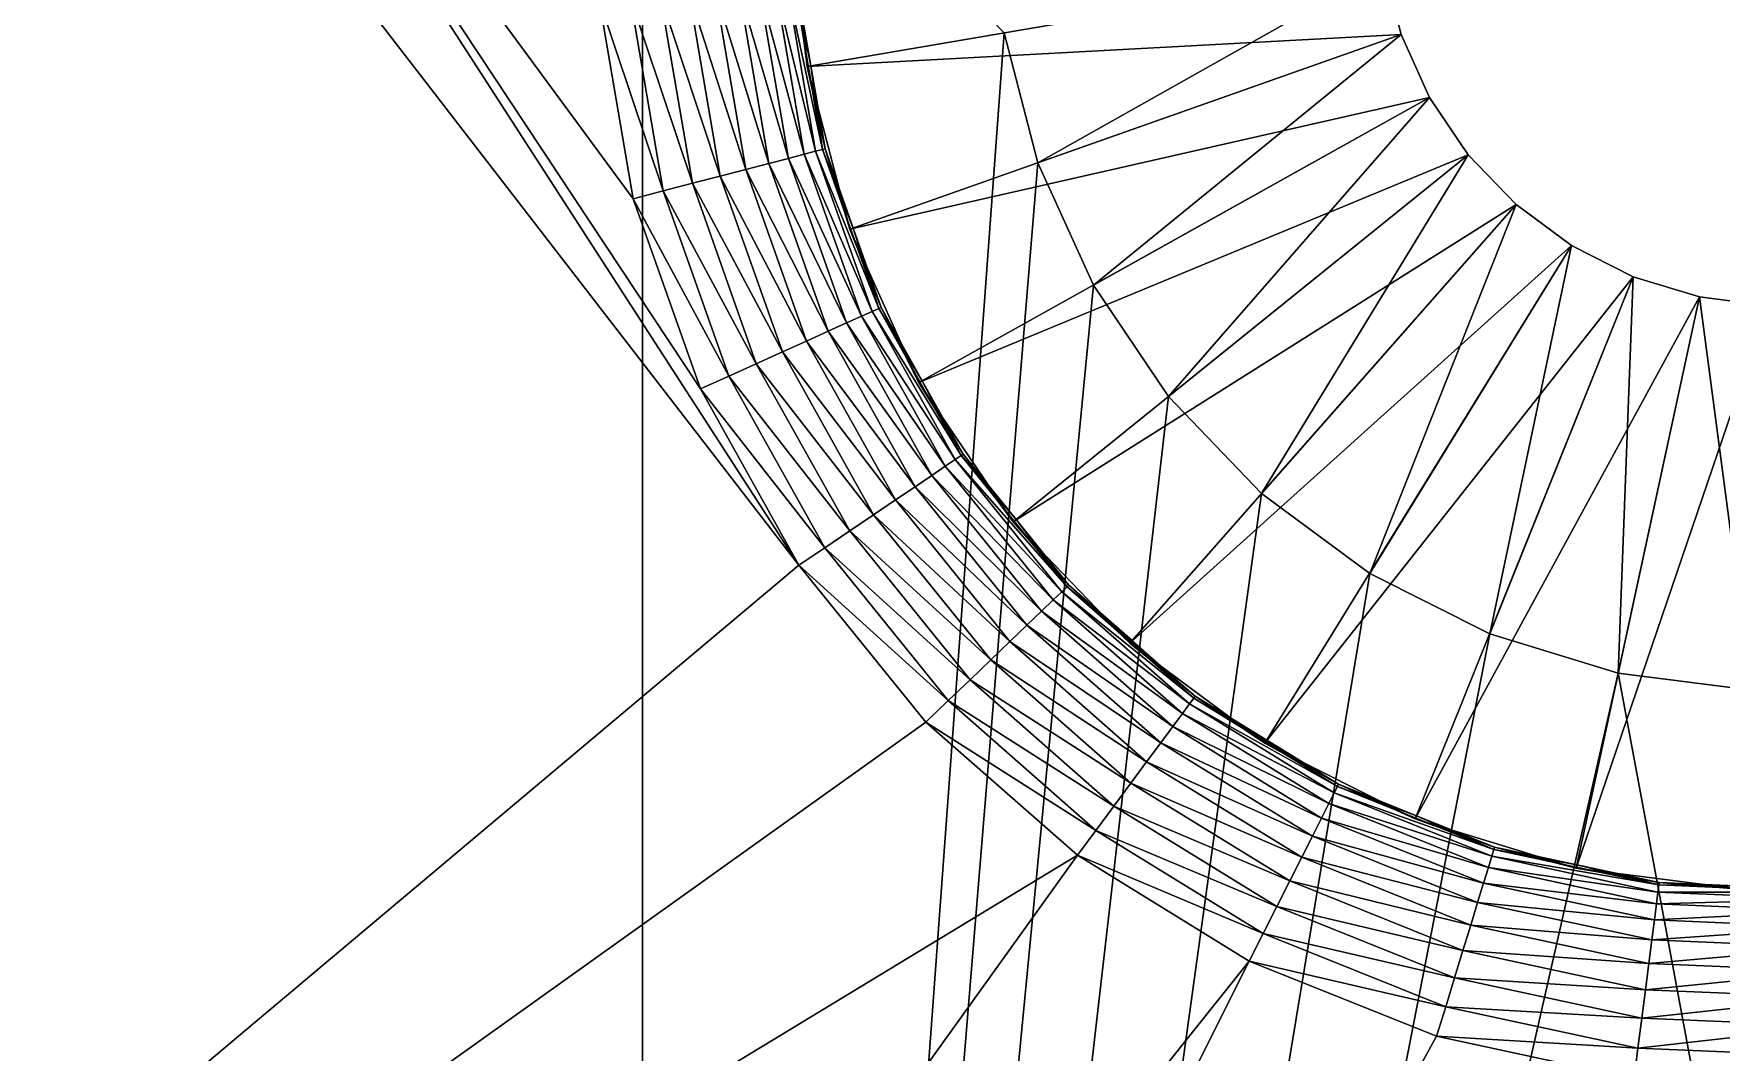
# Model space of a CAD drawing. Header units: millimetres. Extents: x 0 to 86.3, y 0 to 63.6.
# Drawn here: x 8.21 to 14.98, y 47.45 to 51.53 of the extents above; entities that cross this region are included whole.
import ezdxf

# ---------------------------------------------------------------- set-up
doc = ezdxf.new("R2010")
doc.units = ezdxf.units.MM
doc.layers.get('0').update_dxf_attribs({"color": 132, "linetype": 'CONTINUOUS'})

msp = doc.modelspace()

# ---------------------------------------------------------------- linework, layer by layer
at = {"invisible_edges": 16}
for points in [[(7.7464, 53.9779, 3.9624), (11.2806, 49.3996, 3.9624), (8.2805, 54.0463, 3.9624)], [(10.6167, 50.8684, 3.9624), (10.48, 51.6656, 3.9624), (8.2805, 54.0463, 3.9624)], [(8.2805, 54.0463, 3.9624), (11.2806, 49.3996, 3.9624), (10.8861, 50.1057, 3.9624)], [(8.2805, 54.0463, 3.9624), (10.8861, 50.1057, 3.9624), (10.6167, 50.8684, 3.9624)], [(7.7464, 53.9779, 3.9624), (3.4124, 42.7825, 3.9624), (11.2806, 49.3996, 3.9624)], [(2.9867, 53.0225), (10.6533, 53.0225), (10.6533, 31.75)], [(2.9867, 53.0225), (10.6533, 31.75), (2.9867, 31.75)], [(10.6533, 53.0225), (12.1023, 51.5334), (10.6533, 31.75)], [(13.6231, 51.7942, 6.35), (11.2565, 52.07, 6.35), (11.3137, 51.3982, 6.35)], [(11.3137, 51.3982, 6.35), (11.2565, 52.07, 6.35), (11.2708, 51.7329, 4.7562)], [(13.6231, 51.7942, 6.35), (11.3137, 51.3982, 6.35), (13.6929, 51.5263, 6.35)], [(13.6231, 51.7942, 2.2923), (12.238, 51.0123, 2.2923), (12.1023, 51.5334, 2.2923)], [(13.6929, 51.5263, 2.2923), (12.238, 51.0123, 2.2923), (13.6231, 51.7942, 2.2923)], [(13.6231, 51.7942, 2.2923), (13.6231, 51.7942, 6.35), (13.6929, 51.5263, 6.35)], [(13.6231, 51.7942, 2.2923), (13.6929, 51.5263, 6.35), (13.6929, 51.5263, 2.2923)], [(11.1198, 51.72, 4.2896), (11.0392, 51.7132, 4.1949), (11.2381, 51.0302, 4.2896)], [(11.1846, 51.7256, 4.3958), (11.1198, 51.72, 4.2896), (11.3011, 51.0466, 4.3958)], [(11.3011, 51.0466, 4.3958), (11.1198, 51.72, 4.2896), (11.2381, 51.0302, 4.2896)], [(11.2321, 51.7296, 4.5109), (11.1846, 51.7256, 4.3958), (11.3472, 51.0586, 4.5109)], [(11.3472, 51.0586, 4.5109), (11.1846, 51.7256, 4.3958), (11.3011, 51.0466, 4.3958)], [(11.2611, 51.7321, 4.632), (11.2321, 51.7296, 4.5109), (11.3753, 51.0659, 4.632)], [(11.3753, 51.0659, 4.632), (11.2321, 51.7296, 4.5109), (11.3472, 51.0586, 4.5109)], [(11.3278, 51.4006, 4.7562), (11.2708, 51.7329, 4.7562), (11.2611, 51.7321, 4.632)], [(11.3753, 51.0659, 4.632), (11.3278, 51.4006, 4.7562), (11.2611, 51.7321, 4.632)], [(11.2708, 51.7329, 4.7562), (11.3278, 51.4006, 4.7562), (11.3137, 51.3982, 6.35)], [(10.6037, 51.6761, 3.9722), (10.48, 51.6656, 3.9624), (10.7368, 50.8996, 3.9722)], [(10.7368, 50.8996, 3.9722), (10.48, 51.6656, 3.9624), (10.6167, 50.8684, 3.9624)], [(10.7244, 51.6864, 4.0013), (10.6037, 51.6761, 3.9722), (10.854, 50.9302, 4.0013)], [(10.854, 50.9302, 4.0013), (10.6037, 51.6761, 3.9722), (10.7368, 50.8996, 3.9722)], [(10.839, 51.6961, 4.0489), (10.7244, 51.6864, 4.0013), (10.9654, 50.9592, 4.0489)], [(10.9654, 50.9592, 4.0489), (10.7244, 51.6864, 4.0013), (10.854, 50.9302, 4.0013)], [(10.9448, 51.7051, 4.114), (10.839, 51.6961, 4.0489), (11.0682, 50.9859, 4.114)], [(11.0682, 50.9859, 4.114), (10.839, 51.6961, 4.0489), (10.9654, 50.9592, 4.0489)], [(11.0392, 51.7132, 4.1949), (10.9448, 51.7051, 4.114), (11.1598, 51.0098, 4.1949)], [(11.1598, 51.0098, 4.1949), (10.9448, 51.7051, 4.114), (11.0682, 50.9859, 4.114)], [(11.2381, 51.0302, 4.2896), (11.0392, 51.7132, 4.1949), (11.1598, 51.0098, 4.1949)], [(10.6533, 31.75), (12.1023, 51.5334), (12.238, 51.0123)], [(13.6929, 51.5263, 6.35), (11.3137, 51.3982, 6.35), (11.4836, 50.7457, 6.35)], [(13.6929, 51.5263, 6.35), (11.4836, 50.7457, 6.35), (13.8069, 51.2741, 6.35)], [(12.238, 51.0123, 2.2923), (12.238, 51.0123), (12.1023, 51.5334)], [(12.238, 51.0123, 2.2923), (12.1023, 51.5334), (12.1023, 51.5334, 2.2923)], [(13.6929, 51.5263, 2.2923), (12.4598, 50.5216, 2.2923), (12.238, 51.0123, 2.2923)], [(13.8069, 51.2741, 2.2923), (12.4598, 50.5216, 2.2923), (13.6929, 51.5263, 2.2923)], [(13.6929, 51.5263, 2.2923), (13.6929, 51.5263, 6.35), (13.8069, 51.2741, 6.35)], [(13.6929, 51.5263, 2.2923), (13.8069, 51.2741, 6.35), (13.8069, 51.2741, 2.2923)], [(11.3137, 51.3982, 6.35), (11.3278, 51.4006, 4.7562), (11.3848, 51.0684, 4.7562)], [(11.3137, 51.3982, 6.35), (11.3848, 51.0684, 4.7562), (11.4836, 50.7457, 6.35)], [(11.3753, 51.0659, 4.632), (11.3848, 51.0684, 4.7562), (11.3278, 51.4006, 4.7562)], [(13.8069, 51.2741, 6.35), (11.4836, 50.7457, 6.35), (11.7613, 50.1314, 6.35)], [(13.8069, 51.2741, 6.35), (11.7613, 50.1314, 6.35), (13.9619, 51.0448, 6.35)], [(13.8069, 51.2741, 2.2923), (12.7614, 50.0754, 2.2923), (12.4598, 50.5216, 2.2923)], [(13.9619, 51.0448, 2.2923), (12.7614, 50.0754, 2.2923), (13.8069, 51.2741, 2.2923)], [(13.8069, 51.2741, 2.2923), (13.8069, 51.2741, 6.35), (13.9619, 51.0448, 6.35)], [(13.8069, 51.2741, 2.2923), (13.9619, 51.0448, 6.35), (13.9619, 51.0448, 2.2923)], [(11.3011, 51.0466, 4.3958), (11.2381, 51.0302, 4.2896), (11.5306, 50.397, 4.3958)], [(11.3472, 51.0586, 4.5109), (11.3011, 51.0466, 4.3958), (11.574, 50.4166, 4.5109)], [(11.574, 50.4166, 4.5109), (11.3011, 51.0466, 4.3958), (11.5306, 50.397, 4.3958)], [(11.3753, 51.0659, 4.632), (11.3472, 51.0586, 4.5109), (11.6005, 50.4286, 4.632)], [(11.6005, 50.4286, 4.632), (11.3472, 51.0586, 4.5109), (11.574, 50.4166, 4.5109)], [(11.4971, 50.7505, 4.7562), (11.3848, 51.0684, 4.7562), (11.3753, 51.0659, 4.632)], [(11.6005, 50.4286, 4.632), (11.4971, 50.7505, 4.7562), (11.3753, 51.0659, 4.632)], [(11.3848, 51.0684, 4.7562), (11.4971, 50.7505, 4.7562), (11.4836, 50.7457, 6.35)], [(13.9619, 51.0448, 6.35), (11.7613, 50.1314, 6.35), (12.1389, 49.5728, 6.35)], [(13.9619, 51.0448, 6.35), (12.1389, 49.5728, 6.35), (14.1534, 50.8449, 6.35)], [(13.9619, 51.0448, 2.2923), (13.134, 49.6866, 2.2923), (12.7614, 50.0754, 2.2923)], [(14.1534, 50.8449, 2.2923), (13.134, 49.6866, 2.2923), (13.9619, 51.0448, 2.2923)], [(13.9619, 51.0448, 2.2923), (13.9619, 51.0448, 6.35), (14.1534, 50.8449, 6.35)], [(13.9619, 51.0448, 2.2923), (14.1534, 50.8449, 6.35), (14.1534, 50.8449, 2.2923)], [(10.6533, 31.75), (12.238, 51.0123), (12.4598, 50.5216)], [(11.0682, 50.9859, 4.114), (10.9654, 50.9592, 4.0489), (11.3113, 50.2979, 4.114)], [(11.1598, 51.0098, 4.1949), (11.0682, 50.9859, 4.114), (11.3976, 50.3369, 4.1949)], [(11.3976, 50.3369, 4.1949), (11.0682, 50.9859, 4.114), (11.3113, 50.2979, 4.114)], [(11.2381, 51.0302, 4.2896), (11.1598, 51.0098, 4.1949), (11.4713, 50.3702, 4.2896)], [(11.4713, 50.3702, 4.2896), (11.1598, 51.0098, 4.1949), (11.3976, 50.3369, 4.1949)], [(11.5306, 50.397, 4.3958), (11.2381, 51.0302, 4.2896), (11.4713, 50.3702, 4.2896)], [(12.4598, 50.5216, 2.2923), (12.4598, 50.5216), (12.238, 51.0123)], [(12.4598, 50.5216, 2.2923), (12.238, 51.0123), (12.238, 51.0123, 2.2923)], [(10.854, 50.9302, 4.0013), (10.7368, 50.8996, 3.9722), (11.1096, 50.2067, 4.0013)], [(10.9654, 50.9592, 4.0489), (10.854, 50.9302, 4.0013), (11.2145, 50.2541, 4.0489)], [(11.2145, 50.2541, 4.0489), (10.854, 50.9302, 4.0013), (11.1096, 50.2067, 4.0013)], [(11.3113, 50.2979, 4.114), (10.9654, 50.9592, 4.0489), (11.2145, 50.2541, 4.0489)], [(10.7368, 50.8996, 3.9722), (10.6167, 50.8684, 3.9624), (10.9993, 50.1569, 3.9722)], [(10.9993, 50.1569, 3.9722), (10.6167, 50.8684, 3.9624), (10.8861, 50.1057, 3.9624)], [(11.1096, 50.2067, 4.0013), (10.7368, 50.8996, 3.9722), (10.9993, 50.1569, 3.9722)], [(14.1534, 50.8449, 6.35), (12.1389, 49.5728, 6.35), (12.6054, 49.086, 6.35)], [(14.1534, 50.8449, 6.35), (12.6054, 49.086, 6.35), (14.376, 50.6803, 6.35)], [(14.1534, 50.8449, 2.2923), (13.567, 49.3664, 2.2923), (13.134, 49.6866, 2.2923)], [(14.376, 50.6803, 2.2923), (13.567, 49.3664, 2.2923), (14.1534, 50.8449, 2.2923)], [(14.1534, 50.8449, 2.2923), (14.1534, 50.8449, 6.35), (14.376, 50.6803, 6.35)], [(14.1534, 50.8449, 2.2923), (14.376, 50.6803, 6.35), (14.376, 50.6803, 2.2923)], [(11.4836, 50.7457, 6.35), (11.4971, 50.7505, 4.7562), (11.6094, 50.4327, 4.7562)], [(11.4836, 50.7457, 6.35), (11.6094, 50.4327, 4.7562), (11.7613, 50.1314, 6.35)], [(11.6005, 50.4286, 4.632), (11.6094, 50.4327, 4.7562), (11.4971, 50.7505, 4.7562)], [(14.376, 50.6803, 6.35), (12.6054, 49.086, 6.35), (13.1475, 48.6851, 6.35)], [(14.376, 50.6803, 6.35), (13.1475, 48.6851, 6.35), (14.6231, 50.5557, 6.35)], [(14.376, 50.6803, 2.2923), (14.0478, 49.124, 2.2923), (13.567, 49.3664, 2.2923)], [(14.6231, 50.5557, 2.2923), (14.0478, 49.124, 2.2923), (14.376, 50.6803, 2.2923)], [(14.376, 50.6803, 2.2923), (14.376, 50.6803, 6.35), (14.6231, 50.5557, 6.35)], [(14.376, 50.6803, 2.2923), (14.6231, 50.5557, 6.35), (14.6231, 50.5557, 2.2923)], [(12.4598, 50.5216), (12.7614, 50.0754), (10.6533, 31.75)], [(12.7614, 50.0754, 2.2923), (12.7614, 50.0754), (12.4598, 50.5216)], [(12.7614, 50.0754, 2.2923), (12.4598, 50.5216), (12.4598, 50.5216, 2.2923)], [(14.6231, 50.5557, 6.35), (13.1475, 48.6851, 6.35), (13.7495, 48.3816, 6.35)], [(14.6231, 50.5557, 6.35), (13.7495, 48.3816, 6.35), (14.8878, 50.4747, 6.35)], [(14.6231, 50.5557, 2.2923), (14.5627, 48.9663, 2.2923), (14.0478, 49.124, 2.2923)], [(14.8878, 50.4747, 2.2923), (14.5627, 48.9663, 2.2923), (14.6231, 50.5557, 2.2923)], [(14.6231, 50.5557, 2.2923), (14.6231, 50.5557, 6.35), (14.8878, 50.4747, 6.35)], [(14.6231, 50.5557, 2.2923), (14.8878, 50.4747, 6.35), (14.8878, 50.4747, 2.2923)], [(14.8878, 50.4747, 6.35), (13.7495, 48.3816, 6.35), (14.3942, 48.1841, 6.35)], [(14.8878, 50.4747, 6.35), (14.3942, 48.1841, 6.35), (15.1624, 50.4395, 6.35)], [(15.1624, 50.4395, 6.35), (14.3942, 48.1841, 6.35), (15.0629, 48.0985, 6.35)], [(14.8878, 50.4747, 2.2923), (15.0969, 48.8979, 2.2923), (14.5627, 48.9663, 2.2923)], [(14.8878, 50.4747, 2.2923), (14.8878, 50.4747, 6.35), (15.1624, 50.4395, 6.35)], [(14.8878, 50.4747, 2.2923), (15.1624, 50.4395, 6.35), (15.1624, 50.4395, 2.2923)], [(15.1624, 50.4395, 2.2923), (15.0969, 48.8979, 2.2923), (14.8878, 50.4747, 2.2923)], [(11.4713, 50.3702, 4.2896), (11.3976, 50.3369, 4.1949), (11.8126, 49.7592, 4.2896)], [(11.5306, 50.397, 4.3958), (11.4713, 50.3702, 4.2896), (11.8665, 49.7956, 4.3958)], [(11.8665, 49.7956, 4.3958), (11.4713, 50.3702, 4.2896), (11.8126, 49.7592, 4.2896)], [(11.574, 50.4166, 4.5109), (11.5306, 50.397, 4.3958), (11.906, 49.8223, 4.5109)], [(11.906, 49.8223, 4.5109), (11.5306, 50.397, 4.3958), (11.8665, 49.7956, 4.3958)], [(11.6005, 50.4286, 4.632), (11.574, 50.4166, 4.5109), (11.9301, 49.8386, 4.632)], [(11.9301, 49.8386, 4.632), (11.574, 50.4166, 4.5109), (11.906, 49.8223, 4.5109)], [(11.7738, 50.1383, 4.7562), (11.6094, 50.4327, 4.7562), (11.6005, 50.4286, 4.632)], [(11.9301, 49.8386, 4.632), (11.7738, 50.1383, 4.7562), (11.6005, 50.4286, 4.632)], [(11.6094, 50.4327, 4.7562), (11.7738, 50.1383, 4.7562), (11.7613, 50.1314, 6.35)], [(11.3976, 50.3369, 4.1949), (11.3113, 50.2979, 4.114), (11.7456, 49.7139, 4.1949)], [(11.8126, 49.7592, 4.2896), (11.3976, 50.3369, 4.1949), (11.7456, 49.7139, 4.1949)], [(11.2145, 50.2541, 4.0489), (11.1096, 50.2067, 4.0013), (11.5791, 49.6014, 4.0489)], [(11.3113, 50.2979, 4.114), (11.2145, 50.2541, 4.0489), (11.6671, 49.6608, 4.114)], [(11.6671, 49.6608, 4.114), (11.2145, 50.2541, 4.0489), (11.5791, 49.6014, 4.0489)], [(11.7456, 49.7139, 4.1949), (11.3113, 50.2979, 4.114), (11.6671, 49.6608, 4.114)], [(11.1096, 50.2067, 4.0013), (10.9993, 50.1569, 3.9722), (11.4838, 49.5369, 4.0013)], [(11.5791, 49.6014, 4.0489), (11.1096, 50.2067, 4.0013), (11.4838, 49.5369, 4.0013)], [(10.9993, 50.1569, 3.9722), (10.8861, 50.1057, 3.9624), (11.3835, 49.4691, 3.9722)], [(11.3835, 49.4691, 3.9722), (10.8861, 50.1057, 3.9624), (11.2806, 49.3996, 3.9624)], [(11.4838, 49.5369, 4.0013), (10.9993, 50.1569, 3.9722), (11.3835, 49.4691, 3.9722)], [(11.7613, 50.1314, 6.35), (11.7738, 50.1383, 4.7562), (11.9382, 49.844, 4.7562)], [(11.7613, 50.1314, 6.35), (11.9382, 49.844, 4.7562), (12.1389, 49.5728, 6.35)], [(11.9301, 49.8386, 4.632), (11.9382, 49.844, 4.7562), (11.7738, 50.1383, 4.7562)], [(10.6533, 31.75), (12.7614, 50.0754), (13.134, 49.6866)], [(13.134, 49.6866, 2.2923), (13.134, 49.6866), (12.7614, 50.0754)], [(13.134, 49.6866, 2.2923), (12.7614, 50.0754), (12.7614, 50.0754, 2.2923)], [(11.9301, 49.8386, 4.632), (11.906, 49.8223, 4.5109), (12.3547, 49.3127, 4.632)], [(12.15, 49.5818, 4.7562), (11.9382, 49.844, 4.7562), (11.9301, 49.8386, 4.632)], [(12.3547, 49.3127, 4.632), (12.15, 49.5818, 4.7562), (11.9301, 49.8386, 4.632)], [(11.9382, 49.844, 4.7562), (12.15, 49.5818, 4.7562), (12.1389, 49.5728, 6.35)], [(11.8126, 49.7592, 4.2896), (11.7456, 49.7139, 4.1949), (12.2523, 49.2146, 4.2896)], [(11.8665, 49.7956, 4.3958), (11.8126, 49.7592, 4.2896), (12.2993, 49.2596, 4.3958)], [(12.2993, 49.2596, 4.3958), (11.8126, 49.7592, 4.2896), (12.2523, 49.2146, 4.2896)], [(11.906, 49.8223, 4.5109), (11.8665, 49.7956, 4.3958), (12.3337, 49.2926, 4.5109)], [(12.3337, 49.2926, 4.5109), (11.8665, 49.7956, 4.3958), (12.2993, 49.2596, 4.3958)], [(12.3547, 49.3127, 4.632), (11.906, 49.8223, 4.5109), (12.3337, 49.2926, 4.5109)], [(11.7456, 49.7139, 4.1949), (11.6671, 49.6608, 4.114), (12.1939, 49.1586, 4.1949)], [(12.2523, 49.2146, 4.2896), (11.7456, 49.7139, 4.1949), (12.1939, 49.1586, 4.1949)], [(10.6533, 31.75), (13.134, 49.6866), (13.567, 49.3664)], [(11.6671, 49.6608, 4.114), (11.5791, 49.6014, 4.0489), (12.1256, 49.0931, 4.114)], [(12.1939, 49.1586, 4.1949), (11.6671, 49.6608, 4.114), (12.1256, 49.0931, 4.114)], [(13.567, 49.3664, 2.2923), (13.567, 49.3664), (13.134, 49.6866)], [(13.567, 49.3664, 2.2923), (13.134, 49.6866), (13.134, 49.6866, 2.2923)], [(11.5791, 49.6014, 4.0489), (11.4838, 49.5369, 4.0013), (12.0489, 49.0196, 4.0489)], [(12.1256, 49.0931, 4.114), (11.5791, 49.6014, 4.0489), (12.0489, 49.0196, 4.0489)], [(12.1389, 49.5728, 6.35), (12.15, 49.5818, 4.7562), (12.3618, 49.3195, 4.7562)], [(12.1389, 49.5728, 6.35), (12.3618, 49.3195, 4.7562), (12.6054, 49.086, 6.35)], [(12.3547, 49.3127, 4.632), (12.3618, 49.3195, 4.7562), (12.15, 49.5818, 4.7562)], [(11.4838, 49.5369, 4.0013), (11.3835, 49.4691, 3.9722), (11.9658, 48.94, 4.0013)], [(12.0489, 49.0196, 4.0489), (11.4838, 49.5369, 4.0013), (11.9658, 48.94, 4.0013)], [(11.3835, 49.4691, 3.9722), (11.2806, 49.3996, 3.9624), (11.8784, 48.8562, 3.9722)], [(11.9658, 48.94, 4.0013), (11.3835, 49.4691, 3.9722), (11.8784, 48.8562, 3.9722)], [(3.4124, 42.7825, 3.9624), (11.7887, 48.7702, 3.9624), (11.2806, 49.3996, 3.9624)], [(14.0478, 49.124), (10.6533, 31.75), (13.567, 49.3664)], [(11.8784, 48.8562, 3.9722), (11.2806, 49.3996, 3.9624), (11.7887, 48.7702, 3.9624)], [(14.0478, 49.124, 2.2923), (14.0478, 49.124), (13.567, 49.3664)], [(14.0478, 49.124, 2.2923), (13.567, 49.3664), (13.567, 49.3664, 2.2923)], [(12.3337, 49.2926, 4.5109), (12.2993, 49.2596, 4.3958), (12.8448, 48.8428, 4.5109)], [(12.3547, 49.3127, 4.632), (12.3337, 49.2926, 4.5109), (12.8621, 48.8662, 4.632)], [(12.8621, 48.8662, 4.632), (12.3337, 49.2926, 4.5109), (12.8448, 48.8428, 4.5109)], [(12.6148, 49.0968, 4.7562), (12.3618, 49.3195, 4.7562), (12.3547, 49.3127, 4.632)], [(12.8621, 48.8662, 4.632), (12.8679, 48.874, 4.7562), (12.3547, 49.3127, 4.632)], [(12.3547, 49.3127, 4.632), (12.8679, 48.874, 4.7562), (12.6148, 49.0968, 4.7562)], [(12.3618, 49.3195, 4.7562), (12.6148, 49.0968, 4.7562), (12.6054, 49.086, 6.35)], [(12.2993, 49.2596, 4.3958), (12.2523, 49.2146, 4.2896), (12.8165, 48.8045, 4.3958)], [(12.8448, 48.8428, 4.5109), (12.2993, 49.2596, 4.3958), (12.8165, 48.8045, 4.3958)], [(12.1939, 49.1586, 4.1949), (12.1256, 49.0931, 4.114), (12.7297, 48.6871, 4.1949)], [(12.2523, 49.2146, 4.2896), (12.1939, 49.1586, 4.1949), (12.7778, 48.7522, 4.2896)], [(12.7778, 48.7522, 4.2896), (12.1939, 49.1586, 4.1949), (12.7297, 48.6871, 4.1949)], [(12.8165, 48.8045, 4.3958), (12.2523, 49.2146, 4.2896), (12.7778, 48.7522, 4.2896)], [(14.5627, 48.9663), (10.6533, 31.75), (14.0478, 49.124)], [(12.1256, 49.0931, 4.114), (12.0489, 49.0196, 4.0489), (12.6733, 48.611, 4.114)], [(12.7297, 48.6871, 4.1949), (12.1256, 49.0931, 4.114), (12.6733, 48.611, 4.114)], [(12.6054, 49.086, 6.35), (12.6148, 49.0968, 4.7562), (12.8679, 48.874, 4.7562)], [(12.6054, 49.086, 6.35), (12.8679, 48.874, 4.7562), (13.1475, 48.6851, 6.35)], [(14.5627, 48.9663, 2.2923), (14.5627, 48.9663), (14.0478, 49.124)], [(14.5627, 48.9663, 2.2923), (14.0478, 49.124), (14.0478, 49.124, 2.2923)], [(12.0489, 49.0196, 4.0489), (11.9658, 48.94, 4.0013), (12.6102, 48.5256, 4.0489)], [(12.6733, 48.611, 4.114), (12.0489, 49.0196, 4.0489), (12.6102, 48.5256, 4.0489)], [(14.5627, 48.9663), (17.7716, 31.75), (10.6533, 31.75)], [(15.0969, 48.8979), (17.7716, 31.75), (14.5627, 48.9663)], [(15.0969, 48.8979, 2.2923), (15.0969, 48.8979), (14.5627, 48.9663)], [(15.0969, 48.8979, 2.2923), (14.5627, 48.9663), (14.5627, 48.9663, 2.2923)], [(11.9658, 48.94, 4.0013), (11.8784, 48.8562, 3.9722), (12.5418, 48.4331, 4.0013)], [(12.6102, 48.5256, 4.0489), (11.9658, 48.94, 4.0013), (12.5418, 48.4331, 4.0013)], [(11.8784, 48.8562, 3.9722), (11.7887, 48.7702, 3.9624), (12.4697, 48.3357, 3.9722)], [(12.5418, 48.4331, 4.0013), (11.8784, 48.8562, 3.9722), (12.4697, 48.3357, 3.9722)], [(12.8448, 48.8428, 4.5109), (12.8165, 48.8045, 4.3958), (13.4245, 48.4858, 4.5109)], [(12.8621, 48.8662, 4.632), (12.8448, 48.8428, 4.5109), (13.4376, 48.5118, 4.632)], [(13.4376, 48.5118, 4.632), (12.8448, 48.8428, 4.5109), (13.4245, 48.4858, 4.5109)], [(12.8621, 48.8662, 4.632), (13.155, 48.6973, 4.7562), (12.8679, 48.874, 4.7562)], [(13.4376, 48.5118, 4.632), (13.442, 48.5205, 4.7562), (12.8621, 48.8662, 4.632)], [(13.442, 48.5205, 4.7562), (13.155, 48.6973, 4.7562), (12.8621, 48.8662, 4.632)], [(12.8679, 48.874, 4.7562), (13.155, 48.6973, 4.7562), (13.1475, 48.6851, 6.35)], [(3.4124, 42.7825, 3.9624), (12.3959, 48.2359, 3.9624), (11.7887, 48.7702, 3.9624)], [(12.4697, 48.3357, 3.9722), (11.7887, 48.7702, 3.9624), (12.3959, 48.2359, 3.9624)], [(12.7778, 48.7522, 4.2896), (12.7297, 48.6871, 4.1949), (13.3738, 48.3852, 4.2896)], [(12.8165, 48.8045, 4.3958), (12.7778, 48.7522, 4.2896), (13.4031, 48.4433, 4.3958)], [(13.4031, 48.4433, 4.3958), (12.7778, 48.7522, 4.2896), (13.3738, 48.3852, 4.2896)], [(13.4245, 48.4858, 4.5109), (12.8165, 48.8045, 4.3958), (13.4031, 48.4433, 4.3958)], [(12.7297, 48.6871, 4.1949), (12.6733, 48.611, 4.114), (13.3374, 48.3129, 4.1949)], [(13.3738, 48.3852, 4.2896), (12.7297, 48.6871, 4.1949), (13.3374, 48.3129, 4.1949)], [(13.1475, 48.6851, 6.35), (13.155, 48.6973, 4.7562), (13.442, 48.5205, 4.7562)], [(13.1475, 48.6851, 6.35), (13.442, 48.5205, 4.7562), (13.7495, 48.3816, 6.35)], [(12.6733, 48.611, 4.114), (12.6102, 48.5256, 4.0489), (13.2947, 48.2284, 4.114)], [(13.3374, 48.3129, 4.1949), (12.6733, 48.611, 4.114), (13.2947, 48.2284, 4.114)], [(12.6102, 48.5256, 4.0489), (12.5418, 48.4331, 4.0013), (13.2469, 48.1335, 4.0489)], [(13.2947, 48.2284, 4.114), (12.6102, 48.5256, 4.0489), (13.2469, 48.1335, 4.0489)], [(13.4245, 48.4858, 4.5109), (13.4031, 48.4433, 4.3958), (14.0563, 48.232, 4.5109)], [(13.4376, 48.5118, 4.632), (13.4245, 48.4858, 4.5109), (14.0648, 48.2598, 4.632)], [(14.0648, 48.2598, 4.632), (13.4245, 48.4858, 4.5109), (14.0563, 48.232, 4.5109)], [(13.4376, 48.5118, 4.632), (13.7548, 48.3948, 4.7562), (13.442, 48.5205, 4.7562)], [(14.0648, 48.2598, 4.632), (13.7548, 48.3948, 4.7562), (13.4376, 48.5118, 4.632)], [(13.442, 48.5205, 4.7562), (13.7548, 48.3948, 4.7562), (13.7495, 48.3816, 6.35)], [(12.5418, 48.4331, 4.0013), (12.4697, 48.3357, 3.9722), (13.1951, 48.0308, 4.0013)], [(13.2469, 48.1335, 4.0489), (12.5418, 48.4331, 4.0013), (13.1951, 48.0308, 4.0013)], [(13.4031, 48.4433, 4.3958), (13.3738, 48.3852, 4.2896), (14.0423, 48.1864, 4.3958)], [(14.0563, 48.232, 4.5109), (13.4031, 48.4433, 4.3958), (14.0423, 48.1864, 4.3958)], [(13.3738, 48.3852, 4.2896), (13.3374, 48.3129, 4.1949), (14.0232, 48.1242, 4.2896)], [(14.0423, 48.1864, 4.3958), (13.3738, 48.3852, 4.2896), (14.0232, 48.1242, 4.2896)], [(13.7495, 48.3816, 6.35), (13.7548, 48.3948, 4.7562), (14.0676, 48.2691, 4.7562)], [(13.7495, 48.3816, 6.35), (14.0676, 48.2691, 4.7562), (14.3942, 48.1841, 6.35)], [(14.0648, 48.2598, 4.632), (14.0676, 48.2691, 4.7562), (13.7548, 48.3948, 4.7562)], [(12.4697, 48.3357, 3.9722), (12.3959, 48.2359, 3.9624), (13.1406, 47.9226, 3.9722)], [(13.1951, 48.0308, 4.0013), (12.4697, 48.3357, 3.9722), (13.1406, 47.9226, 3.9722)], [(13.3374, 48.3129, 4.1949), (13.2947, 48.2284, 4.114), (13.9995, 48.0468, 4.1949)], [(14.0232, 48.1242, 4.2896), (13.3374, 48.3129, 4.1949), (13.9995, 48.0468, 4.1949)], [(3.207, 35.4285, 3.9624), (13.0847, 47.8118, 3.9624), (12.3959, 48.2359, 3.9624)], [(3.207, 35.4285, 3.9624), (12.3959, 48.2359, 3.9624), (3.4124, 42.7825, 3.9624)], [(13.1406, 47.9226, 3.9722), (12.3959, 48.2359, 3.9624), (13.0847, 47.8118, 3.9624)], [(13.2947, 48.2284, 4.114), (13.2469, 48.1335, 4.0489), (13.9718, 47.9563, 4.114)], [(13.9995, 48.0468, 4.1949), (13.2947, 48.2284, 4.114), (13.9718, 47.9563, 4.114)], [(14.0563, 48.232, 4.5109), (14.0423, 48.1864, 4.3958), (14.7218, 48.0886, 4.5109)], [(14.0648, 48.2598, 4.632), (14.0563, 48.232, 4.5109), (14.7255, 48.1174, 4.632)], [(14.7255, 48.1174, 4.632), (14.0563, 48.232, 4.5109), (14.7218, 48.0886, 4.5109)], [(14.3972, 48.1981, 4.7562), (14.0676, 48.2691, 4.7562), (14.0648, 48.2598, 4.632)], [(14.7255, 48.1174, 4.632), (14.3972, 48.1981, 4.7562), (14.0648, 48.2598, 4.632)], [(14.0676, 48.2691, 4.7562), (14.3972, 48.1981, 4.7562), (14.3942, 48.1841, 6.35)], [(14.0423, 48.1864, 4.3958), (14.0232, 48.1242, 4.2896), (14.7157, 48.0413, 4.3958)], [(14.7218, 48.0886, 4.5109), (14.0423, 48.1864, 4.3958), (14.7157, 48.0413, 4.3958)], [(14.3942, 48.1841, 6.35), (14.3972, 48.1981, 4.7562), (14.7267, 48.1271, 4.7562)], [(14.3942, 48.1841, 6.35), (14.7267, 48.1271, 4.7562), (15.0629, 48.0985, 6.35)], [(14.7255, 48.1174, 4.632), (14.7267, 48.1271, 4.7562), (14.3972, 48.1981, 4.7562)], [(13.2469, 48.1335, 4.0489), (13.1951, 48.0308, 4.0013), (13.9407, 47.8547, 4.0489)], [(13.9718, 47.9563, 4.114), (13.2469, 48.1335, 4.0489), (13.9407, 47.8547, 4.0489)], [(14.0232, 48.1242, 4.2896), (13.9995, 48.0468, 4.1949), (14.7075, 47.9767, 4.2896)], [(14.7157, 48.0413, 4.3958), (14.0232, 48.1242, 4.2896), (14.7075, 47.9767, 4.2896)], [(14.7218, 48.0886, 4.5109), (14.7157, 48.0413, 4.3958), (15.402, 48.0597, 4.5109)], [(14.7255, 48.1174, 4.632), (14.7218, 48.0886, 4.5109), (15.4007, 48.0887, 4.632)], [(15.4007, 48.0887, 4.632), (14.7218, 48.0886, 4.5109), (15.402, 48.0597, 4.5109)], [(15.0635, 48.1128, 4.7562), (14.7267, 48.1271, 4.7562), (14.7255, 48.1174, 4.632)], [(15.4007, 48.0887, 4.632), (15.0635, 48.1128, 4.7562), (14.7255, 48.1174, 4.632)], [(14.7267, 48.1271, 4.7562), (15.0635, 48.1128, 4.7562), (15.0629, 48.0985, 6.35)], [(13.1951, 48.0308, 4.0013), (13.1406, 47.9226, 3.9722), (13.907, 47.7447, 4.0013)], [(13.9407, 47.8547, 4.0489), (13.1951, 48.0308, 4.0013), (13.907, 47.7447, 4.0013)], [(13.9995, 48.0468, 4.1949), (13.9718, 47.9563, 4.114), (14.6972, 47.8965, 4.1949)], [(14.7075, 47.9767, 4.2896), (13.9995, 48.0468, 4.1949), (14.6972, 47.8965, 4.1949)], [(14.7157, 48.0413, 4.3958), (14.7075, 47.9767, 4.2896), (15.404, 48.012, 4.3958)], [(15.404, 48.012, 4.3958), (14.7075, 47.9767, 4.2896), (15.4068, 47.947, 4.2896)], [(15.402, 48.0597, 4.5109), (14.7157, 48.0413, 4.3958), (15.404, 48.012, 4.3958)], [(13.9718, 47.9563, 4.114), (13.9407, 47.8547, 4.0489), (14.6852, 47.8026, 4.114)], [(14.6972, 47.8965, 4.1949), (13.9718, 47.9563, 4.114), (14.6852, 47.8026, 4.114)], [(14.7075, 47.9767, 4.2896), (14.6972, 47.8965, 4.1949), (15.4068, 47.947, 4.2896)], [(15.4068, 47.947, 4.2896), (14.6972, 47.8965, 4.1949), (15.4102, 47.8662, 4.1949)], [(13.1406, 47.9226, 3.9722), (13.0847, 47.8118, 3.9624), (13.8716, 47.6289, 3.9722)], [(13.907, 47.7447, 4.0013), (13.1406, 47.9226, 3.9722), (13.8716, 47.6289, 3.9722)], [(14.6972, 47.8965, 4.1949), (14.6852, 47.8026, 4.114), (15.4102, 47.8662, 4.1949)], [(15.4102, 47.8662, 4.1949), (14.6852, 47.8026, 4.114), (15.4142, 47.7716, 4.114)], [(3.207, 28.0715, 3.9624), (13.8352, 47.5102, 3.9624), (13.0847, 47.8118, 3.9624)], [(3.207, 28.0715, 3.9624), (13.0847, 47.8118, 3.9624), (3.207, 35.4285, 3.9624)], [(13.8716, 47.6289, 3.9722), (13.0847, 47.8118, 3.9624), (13.8352, 47.5102, 3.9624)], [(13.9407, 47.8547, 4.0489), (13.907, 47.7447, 4.0013), (14.6717, 47.6972, 4.0489)], [(14.6852, 47.8026, 4.114), (13.9407, 47.8547, 4.0489), (14.6717, 47.6972, 4.0489)], [(14.6852, 47.8026, 4.114), (14.6717, 47.6972, 4.0489), (15.4142, 47.7716, 4.114)], [(13.907, 47.7447, 4.0013), (13.8716, 47.6289, 3.9722), (14.6571, 47.5831, 4.0013)], [(14.6717, 47.6972, 4.0489), (13.907, 47.7447, 4.0013), (14.6571, 47.5831, 4.0013)], [(15.4142, 47.7716, 4.114), (14.6717, 47.6972, 4.0489), (15.4187, 47.6655, 4.0489)], [(14.6717, 47.6972, 4.0489), (14.6571, 47.5831, 4.0013), (15.4187, 47.6655, 4.0489)], [(15.4187, 47.6655, 4.0489), (14.6571, 47.5831, 4.0013), (15.4236, 47.5505, 4.0013)], [(13.8716, 47.6289, 3.9722), (13.8352, 47.5102, 3.9624), (14.6417, 47.4629, 3.9722)], [(14.6571, 47.5831, 4.0013), (13.8716, 47.6289, 3.9722), (14.6417, 47.4629, 3.9722)], [(14.6571, 47.5831, 4.0013), (14.6417, 47.4629, 3.9722), (15.4236, 47.5505, 4.0013)], [(15.4236, 47.5505, 4.0013), (14.6417, 47.4629, 3.9722), (15.4288, 47.4295, 3.9722)], [(14.6259, 47.3398, 3.9624), (13.8352, 47.5102, 3.9624), (3.207, 28.0715, 3.9624)], [(14.6417, 47.4629, 3.9722), (13.8352, 47.5102, 3.9624), (14.6259, 47.3398, 3.9624)], [(14.6417, 47.4629, 3.9722), (14.6259, 47.3398, 3.9624), (15.4288, 47.4295, 3.9722)]]:
    msp.add_3dface(points, dxfattribs=at)

doc.saveas('drawing.dxf')
